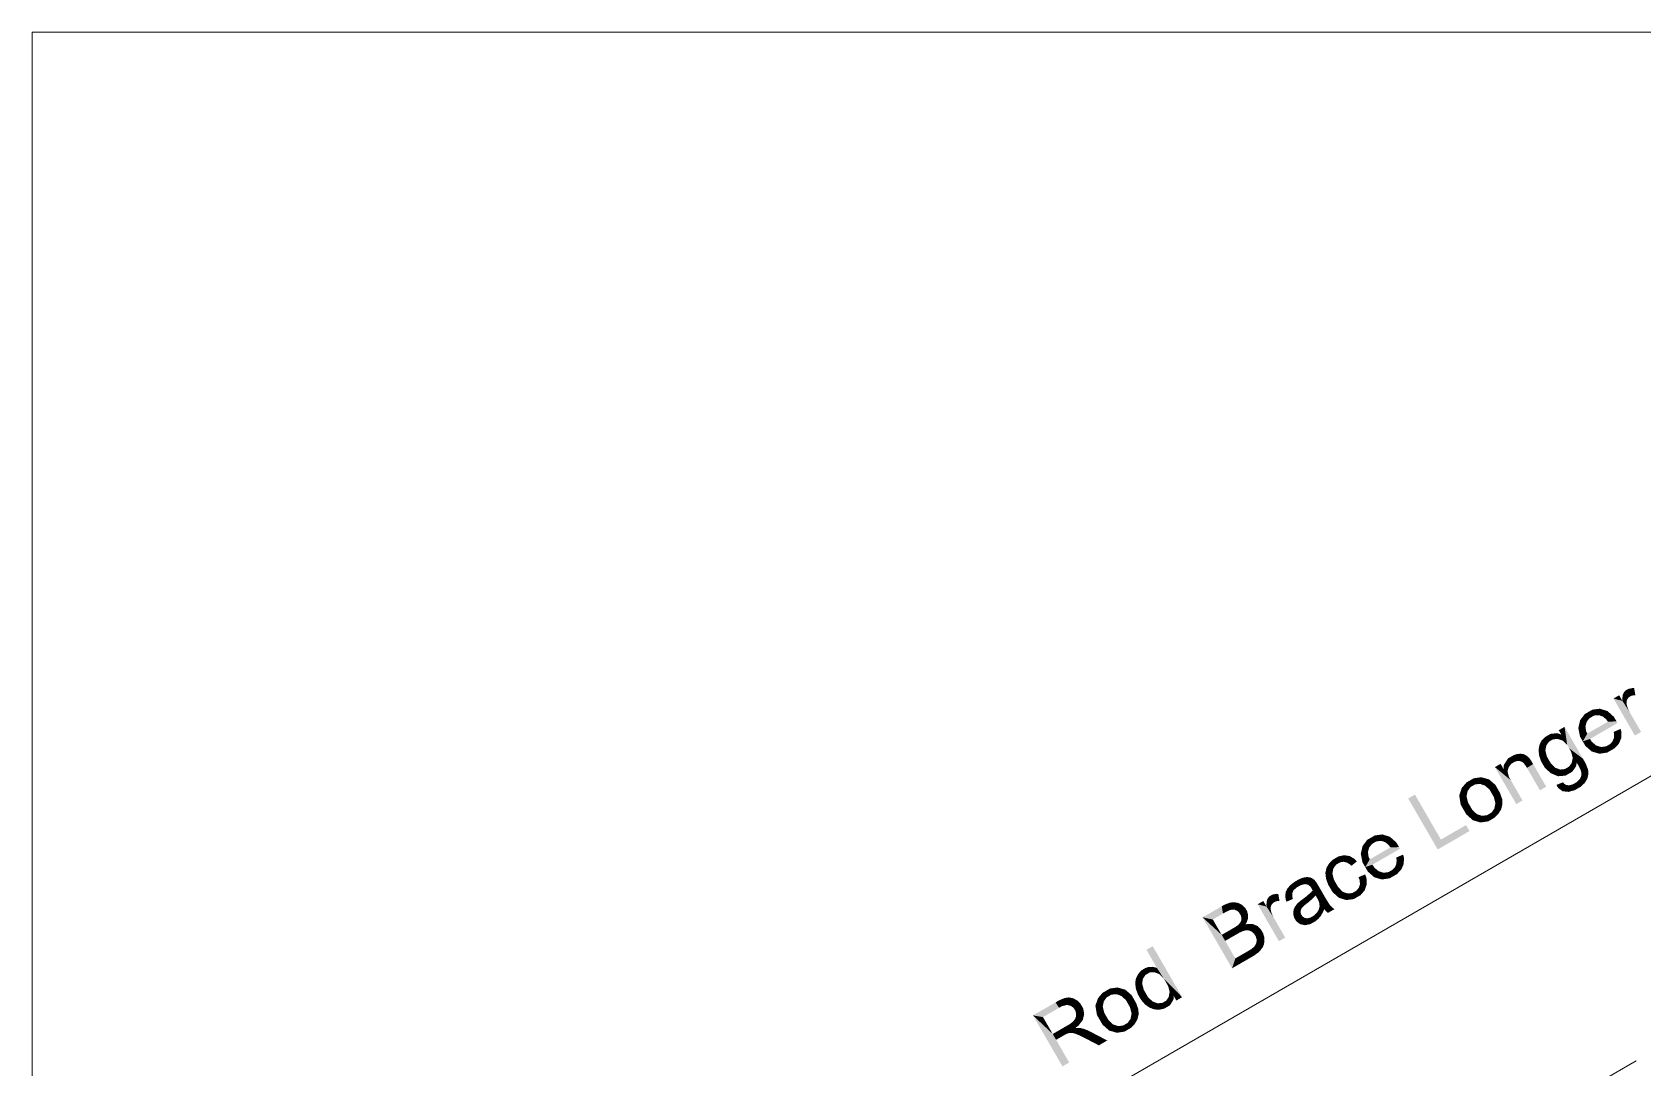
# Model space of a CAD drawing. Header units: millimetres. Extents: x 2 to 579, y 1 to 405.
# Drawn here: x 205.42 to 242.36, y 109.32 to 133.07 of the extents above; entities that cross this region are included whole.
import ezdxf

# ---------------------------------------------------------------- set-up
doc = ezdxf.new("R2010")
doc.units = ezdxf.units.MM
doc.linetypes.add('XKITLINE00', pattern=[0])
doc.layers.add('LinkedObject', color=7, linetype='Continuous', lineweight=0)

# ---------------------------------------------------------------- blocks, each defined once
blk = doc.blocks.new('*A4')
at = {"layer": 'LinkedObject'}
for points in [[(241.891, 117.738), (241.687, 117.792), (241.817, 117.867)], [(241.901, 117.883), (241.891, 117.738), (241.89, 117.797)], [(241.914, 117.909), (241.891, 117.738), (241.901, 117.883)], [(242.044, 117.825), (241.891, 117.738), (241.914, 117.909)], [(241.926, 117.936), (242.067, 117.838), (241.914, 117.909)], [(241.914, 117.909), (242.067, 117.838), (242.044, 117.825)], [(241.964, 117.977), (242.067, 117.838), (241.926, 117.936)], [(241.989, 117.991), (242.067, 117.838), (241.964, 117.977)], [(242.112, 118.031), (241.989, 117.991), (242.025, 118.012)], [(242.162, 118.03), (241.989, 117.991), (242.112, 118.031)], [(242.154, 117.868), (241.989, 117.991), (242.162, 118.03)], [(241.989, 117.991), (242.093, 117.853), (242.067, 117.838)], [(242.093, 117.853), (241.989, 117.991), (242.154, 117.868)], [(242.154, 117.868), (242.162, 118.03), (242.189, 117.868)], [(241.118, 117.487), (240.901, 117.205), (241.03, 117.437)], [(241.137, 117.341), (240.901, 117.205), (241.118, 117.487)], [(241.374, 117.559), (241.118, 117.487), (241.202, 117.537)], [(241.462, 117.532), (241.118, 117.487), (241.374, 117.559)], [(241.354, 117.411), (241.118, 117.487), (241.462, 117.532)], [(241.118, 117.487), (241.241, 117.402), (241.187, 117.37)], [(241.241, 117.402), (241.118, 117.487), (241.354, 117.411)], [(241.137, 117.341), (241.118, 117.487), (241.187, 117.37)], [(241.354, 117.411), (241.462, 117.532), (241.412, 117.39)], [(241.462, 117.532), (241.45, 117.376), (241.412, 117.39)], [(241.45, 117.376), (241.462, 117.532), (241.523, 117.311)], [(241.696, 117.374), (241.462, 117.532), (241.549, 117.505)], [(241.523, 117.311), (241.462, 117.532), (241.696, 117.374)], [(241.687, 117.792), (241.891, 117.738), (242.177, 116.944)], [(242.01, 117.786), (241.891, 117.738), (242.044, 117.825)], [(241.999, 117.761), (241.891, 117.738), (242.01, 117.786)], [(241.989, 117.736), (241.891, 117.738), (241.999, 117.761)], [(241.891, 117.738), (242.064, 117.471), (242.321, 117.027)], [(242.064, 117.471), (241.891, 117.738), (242.038, 117.516)], [(242.038, 117.516), (241.891, 117.738), (242.002, 117.607)], [(242.002, 117.607), (241.891, 117.738), (241.992, 117.652)], [(241.992, 117.652), (241.891, 117.738), (241.985, 117.682)], [(241.985, 117.682), (241.891, 117.738), (241.989, 117.736)], [(242.177, 116.944), (241.891, 117.738), (242.321, 117.027)], [(240.565, 117.143), (240.492, 116.964), (240.432, 117.067)], [(240.624, 116.729), (240.492, 116.964), (240.565, 117.143)], [(240.669, 116.652), (240.565, 117.143), (240.987, 116.411)], [(240.624, 116.729), (240.565, 117.143), (240.669, 116.652)], [(240.901, 117.205), (240.921, 116.916), (240.88, 117.114)], [(241.03, 117.437), (240.901, 117.205), (240.922, 117.296)], [(241.073, 117.26), (240.901, 117.205), (241.137, 117.341)], [(241.059, 117.208), (240.901, 117.205), (241.073, 117.26)], [(240.901, 117.205), (241.059, 117.208), (241.044, 117.155)], [(241.044, 117.155), (240.921, 116.916), (240.901, 117.205)], [(241.058, 117.045), (240.921, 116.916), (241.044, 117.155)], [(241.761, 117.262), (240.982, 116.81), (241.757, 117.269)], [(241.087, 116.988), (241.757, 117.269), (240.982, 116.81)], [(241.771, 117.243), (240.982, 116.81), (241.761, 117.262)], [(241.778, 117.23), (240.982, 116.81), (241.771, 117.243)], [(241.147, 116.865), (240.982, 116.81), (241.778, 117.23)], [(241.559, 117.261), (241.757, 117.269), (241.087, 116.988)], [(241.523, 117.311), (241.696, 117.374), (241.559, 117.261)], [(241.757, 117.269), (241.559, 117.261), (241.696, 117.374)], [(241.851, 117.096), (241.701, 116.973), (241.691, 117.028)], [(241.695, 116.882), (241.851, 117.096), (241.864, 116.882)], [(241.701, 116.973), (241.851, 117.096), (241.695, 116.882)], [(241.864, 116.882), (241.851, 117.096), (241.871, 117.021)], [(239.986, 116.722), (240.136, 116.658), (239.968, 116.606)], [(240.147, 116.716), (239.986, 116.722), (240.011, 116.774)], [(240.136, 116.658), (239.986, 116.722), (240.147, 116.716)], [(240.037, 116.826), (240.206, 116.801), (240.011, 116.774)], [(240.011, 116.774), (240.206, 116.801), (240.147, 116.716)], [(240.118, 116.91), (240.206, 116.801), (240.037, 116.826)], [(240.175, 116.943), (240.206, 116.801), (240.118, 116.91)], [(240.408, 116.996), (240.175, 116.943), (240.25, 116.986)], [(240.492, 116.964), (240.175, 116.943), (240.408, 116.996)], [(240.408, 116.866), (240.175, 116.943), (240.492, 116.964)], [(240.175, 116.943), (240.302, 116.857), (240.253, 116.829)], [(240.302, 116.857), (240.175, 116.943), (240.408, 116.866)], [(240.206, 116.801), (240.175, 116.943), (240.253, 116.829)], [(240.408, 116.866), (240.492, 116.964), (240.465, 116.846)], [(240.465, 116.846), (240.492, 116.964), (240.522, 116.827)], [(240.522, 116.827), (240.492, 116.964), (240.624, 116.729)], [(240.921, 116.916), (241.058, 117.045), (241.087, 116.988)], [(241.087, 116.988), (240.982, 116.81), (240.921, 116.916)], [(241.191, 116.798), (240.982, 116.81), (241.147, 116.865)], [(240.982, 116.81), (241.277, 116.552), (241.042, 116.706)], [(241.191, 116.798), (241.277, 116.552), (240.982, 116.81)], [(241.292, 116.714), (241.277, 116.552), (241.191, 116.798)], [(241.569, 116.725), (241.637, 116.607), (241.516, 116.695)], [(241.608, 116.748), (241.637, 116.607), (241.569, 116.725)], [(241.608, 116.748), (241.838, 116.819), (241.637, 116.607)], [(241.664, 116.808), (241.838, 116.819), (241.608, 116.748)], [(241.637, 116.607), (241.838, 116.819), (241.711, 116.65)], [(241.679, 116.845), (241.864, 116.882), (241.664, 116.808)], [(241.838, 116.819), (241.664, 116.808), (241.864, 116.882)], [(241.695, 116.882), (241.864, 116.882), (241.679, 116.845)], [(241.711, 116.65), (241.838, 116.819), (241.811, 116.756)], [(239.355, 116.469), (239.173, 116.271), (239.267, 116.418)], [(239.35, 116.301), (239.173, 116.271), (239.355, 116.469)], [(239.35, 116.301), (239.355, 116.469), (239.396, 116.327)], [(239.393, 116.491), (239.482, 116.36), (239.355, 116.469)], [(239.355, 116.469), (239.482, 116.36), (239.425, 116.344)], [(239.396, 116.327), (239.355, 116.469), (239.425, 116.344)], [(239.471, 116.518), (239.482, 116.36), (239.393, 116.491)], [(239.511, 116.522), (239.482, 116.36), (239.471, 116.518)], [(239.482, 116.36), (239.511, 116.522), (239.511, 116.359)], [(239.62, 116.519), (239.511, 116.522), (239.551, 116.527)], [(239.511, 116.522), (239.539, 116.358), (239.511, 116.359)], [(239.649, 116.506), (239.511, 116.522), (239.62, 116.519)], [(239.589, 116.341), (239.511, 116.522), (239.649, 116.506)], [(239.539, 116.358), (239.511, 116.522), (239.589, 116.341)], [(239.649, 116.506), (239.61, 116.324), (239.589, 116.341)], [(239.678, 116.493), (239.61, 116.324), (239.649, 116.506)], [(239.731, 116.452), (239.61, 116.324), (239.678, 116.493)], [(239.61, 116.324), (239.731, 116.452), (239.631, 116.307)], [(239.631, 116.307), (239.731, 116.452), (239.755, 116.425)], [(239.755, 116.425), (239.677, 116.246), (239.631, 116.307)], [(239.77, 116.408), (239.677, 116.246), (239.755, 116.425)], [(239.815, 116.34), (239.677, 116.246), (239.77, 116.408)], [(239.968, 116.606), (240.136, 116.658), (239.976, 116.542)], [(239.976, 116.542), (240.136, 116.658), (240.125, 116.599)], [(240.125, 116.599), (240.061, 116.293), (239.976, 116.542)], [(239.976, 116.542), (240.061, 116.293), (239.983, 116.478)], [(239.983, 116.478), (240.061, 116.293), (240.026, 116.353)], [(240.158, 116.465), (240.061, 116.293), (240.125, 116.599)], [(240.061, 116.293), (240.158, 116.465), (240.202, 116.388)], [(240.25, 116.305), (240.061, 116.293), (240.202, 116.388)], [(240.669, 116.652), (240.987, 116.411), (240.716, 116.57)], [(240.716, 116.57), (240.987, 116.411), (240.752, 116.432)], [(240.74, 116.374), (240.844, 116.322), (240.729, 116.317)], [(240.752, 116.432), (240.844, 116.322), (240.74, 116.374)], [(240.752, 116.432), (240.987, 116.411), (240.844, 116.322)], [(240.987, 116.411), (240.885, 116.252), (240.844, 116.322)], [(241.045, 116.312), (240.885, 116.252), (240.987, 116.411)], [(241.042, 116.706), (241.277, 116.552), (241.189, 116.577)], [(241.277, 116.552), (241.292, 116.714), (241.364, 116.526)], [(241.349, 116.697), (241.364, 116.526), (241.292, 116.714)], [(241.406, 116.681), (241.364, 116.526), (241.349, 116.697)], [(241.406, 116.681), (241.637, 116.607), (241.364, 116.526)], [(241.364, 116.526), (241.637, 116.607), (241.544, 116.554)], [(241.516, 116.695), (241.637, 116.607), (241.406, 116.681)], [(238.655, 115.988), (238.392, 115.912), (238.48, 115.963)], [(238.744, 115.963), (238.392, 115.912), (238.655, 115.988)], [(239.167, 116.174), (238.967, 116.22), (239.097, 116.295)], [(238.967, 116.22), (239.333, 115.918), (239.457, 115.372)], [(239.333, 115.918), (238.967, 116.22), (239.286, 116)], [(239.256, 116.129), (238.967, 116.22), (239.167, 116.174)], [(239.286, 116), (238.967, 116.22), (239.256, 116.129)], [(239.173, 116.271), (239.288, 116.226), (239.167, 116.174)], [(239.167, 116.174), (239.288, 116.226), (239.256, 116.129)], [(239.288, 116.226), (239.173, 116.271), (239.35, 116.301)], [(239.815, 116.34), (239.703, 116.202), (239.677, 116.246)], [(239.843, 116.29), (239.703, 116.202), (239.815, 116.34)], [(239.703, 116.202), (239.843, 116.29), (240.001, 115.687)], [(240.001, 115.687), (239.843, 116.29), (240.144, 115.77)], [(240.25, 116.305), (240.331, 116.046), (240.061, 116.293)], [(240.061, 116.293), (240.331, 116.046), (240.112, 116.205)], [(240.112, 116.205), (240.331, 116.046), (240.247, 116.081)], [(240.354, 116.203), (240.331, 116.046), (240.25, 116.305)], [(240.331, 116.046), (240.354, 116.203), (240.409, 116.184)], [(240.464, 116.164), (240.331, 116.046), (240.409, 116.184)], [(240.464, 116.164), (240.674, 116.076), (240.331, 116.046)], [(240.331, 116.046), (240.674, 116.076), (240.416, 116.01)], [(240.416, 116.01), (240.674, 116.076), (240.587, 116.025)], [(240.569, 116.174), (240.674, 116.076), (240.464, 116.164)], [(240.674, 116.076), (240.569, 116.174), (240.619, 116.203)], [(240.668, 116.231), (240.674, 116.076), (240.619, 116.203)], [(240.844, 116.322), (240.668, 116.231), (240.729, 116.317)], [(240.829, 116.239), (240.668, 116.231), (240.844, 116.322)], [(240.744, 116.116), (240.668, 116.231), (240.829, 116.239)], [(240.674, 116.076), (240.668, 116.231), (240.744, 116.116)], [(240.885, 116.252), (241.045, 116.312), (240.933, 116.158)], [(240.946, 116.015), (241.057, 115.904), (240.931, 115.979)], [(240.933, 116.158), (241.045, 116.312), (241.105, 116.161)], [(240.933, 116.158), (241.105, 116.161), (240.94, 116.133)], [(240.94, 116.133), (241.105, 116.161), (240.951, 116.091)], [(241.109, 116.108), (240.946, 116.015), (240.951, 116.091)], [(241.113, 116.055), (240.946, 116.015), (241.109, 116.108)], [(241.087, 115.953), (240.946, 116.015), (241.113, 116.055)], [(241.057, 115.904), (240.946, 116.015), (241.087, 115.953)], [(240.951, 116.091), (241.105, 116.161), (241.109, 116.108)], [(238.181, 115.665), (238.251, 115.241), (238.148, 115.57)], [(238.392, 115.912), (238.181, 115.665), (238.314, 115.867)], [(238.408, 115.762), (238.181, 115.665), (238.392, 115.912)], [(238.314, 115.867), (238.181, 115.665), (238.208, 115.743)], [(238.342, 115.67), (238.181, 115.665), (238.408, 115.762)], [(238.181, 115.665), (238.342, 115.67), (238.329, 115.61)], [(238.317, 115.549), (238.251, 115.241), (238.181, 115.665)], [(238.317, 115.549), (238.181, 115.665), (238.329, 115.61)], [(238.626, 115.835), (238.392, 115.912), (238.744, 115.963)], [(238.392, 115.912), (238.514, 115.824), (238.461, 115.793)], [(238.514, 115.824), (238.392, 115.912), (238.626, 115.835)], [(238.408, 115.762), (238.392, 115.912), (238.461, 115.793)], [(238.626, 115.835), (238.744, 115.963), (238.685, 115.815)], [(238.744, 115.963), (238.744, 115.795), (238.685, 115.815)], [(238.979, 115.812), (238.744, 115.963), (238.832, 115.938)], [(239.037, 115.711), (238.744, 115.963), (238.979, 115.812)], [(238.849, 115.697), (238.744, 115.963), (239.037, 115.711)], [(238.744, 115.795), (238.744, 115.963), (238.849, 115.697)], [(238.849, 115.697), (239.037, 115.711), (238.894, 115.618)], [(239.037, 115.711), (238.942, 115.535), (238.894, 115.618)], [(238.942, 115.535), (239.037, 115.711), (238.978, 115.391)], [(238.978, 115.391), (239.037, 115.711), (239.137, 115.425)], [(239.134, 115.486), (239.037, 115.711), (239.084, 115.629)], [(239.137, 115.425), (239.037, 115.711), (239.134, 115.486)], [(239.457, 115.372), (239.333, 115.918), (239.601, 115.455)], [(240.552, 115.842), (240.378, 115.812), (240.529, 115.872)], [(240.378, 115.812), (240.552, 115.842), (240.416, 115.743)], [(240.416, 115.743), (240.552, 115.842), (240.52, 115.666)], [(240.52, 115.666), (240.552, 115.842), (240.586, 115.659)], [(240.586, 115.659), (240.552, 115.842), (240.603, 115.809)], [(240.632, 115.806), (240.586, 115.659), (240.603, 115.809)], [(240.67, 115.802), (240.586, 115.659), (240.632, 115.806)], [(240.67, 115.802), (240.87, 115.732), (240.586, 115.659)], [(240.586, 115.659), (240.87, 115.732), (240.653, 115.652)], [(240.653, 115.652), (240.87, 115.732), (240.794, 115.688)], [(240.754, 115.824), (240.87, 115.732), (240.67, 115.802)], [(240.87, 115.732), (240.754, 115.824), (240.8, 115.851)], [(240.85, 115.88), (240.87, 115.732), (240.8, 115.851)], [(240.915, 115.944), (241.057, 115.904), (240.85, 115.88)], [(240.85, 115.88), (241.057, 115.904), (240.87, 115.732)], [(240.87, 115.732), (241.057, 115.904), (240.934, 115.769)], [(241.057, 115.904), (240.915, 115.944), (240.931, 115.979)], [(240.934, 115.769), (241.057, 115.904), (241.027, 115.855)], [(237.134, 115.589), (237.655, 114.331), (236.979, 115.5)], [(237.729, 114.558), (237.655, 114.331), (237.134, 115.589)], [(238.148, 115.57), (238.251, 115.241), (238.183, 115.358)], [(238.352, 115.407), (238.251, 115.241), (238.317, 115.549)], [(238.251, 115.241), (238.352, 115.407), (238.399, 115.326)], [(238.446, 115.244), (238.251, 115.241), (238.399, 115.326)], [(238.446, 115.244), (238.551, 114.976), (238.251, 115.241)], [(238.552, 115.143), (238.551, 114.976), (238.446, 115.244)], [(239.078, 115.198), (238.889, 115.177), (238.954, 115.268)], [(238.966, 115.33), (239.11, 115.25), (238.954, 115.268)], [(238.954, 115.268), (239.11, 115.25), (239.078, 115.198)], [(239.137, 115.425), (238.966, 115.33), (238.978, 115.391)], [(239.139, 115.364), (238.966, 115.33), (239.137, 115.425)], [(239.11, 115.25), (238.966, 115.33), (239.139, 115.364)], [(238.384, 114.752), (237.729, 114.558), (238.304, 114.89)], [(238.251, 115.241), (238.551, 114.976), (238.313, 115.134)], [(238.313, 115.134), (238.551, 114.976), (238.463, 115.001)], [(238.551, 114.976), (238.552, 115.143), (238.61, 115.123)], [(238.669, 115.103), (238.551, 114.976), (238.61, 115.123)], [(238.669, 115.103), (238.904, 115.028), (238.551, 114.976)], [(238.551, 114.976), (238.904, 115.028), (238.638, 114.95)], [(238.638, 114.95), (238.904, 115.028), (238.815, 114.976)], [(238.782, 115.115), (238.904, 115.028), (238.669, 115.103)], [(238.904, 115.028), (238.782, 115.115), (238.836, 115.146)], [(238.889, 115.177), (238.904, 115.028), (238.836, 115.146)], [(239.046, 115.145), (238.889, 115.177), (239.078, 115.198)], [(238.959, 115.06), (238.889, 115.177), (239.046, 115.145)], [(238.904, 115.028), (238.889, 115.177), (238.959, 115.06)], [(236.129, 114.604), (235.912, 114.322), (236.041, 114.554)], [(236.149, 114.458), (235.912, 114.322), (236.129, 114.604)], [(236.041, 114.554), (235.912, 114.322), (235.933, 114.412)], [(236.386, 114.676), (236.129, 114.604), (236.214, 114.653)], [(236.473, 114.649), (236.129, 114.604), (236.386, 114.676)], [(236.366, 114.528), (236.129, 114.604), (236.473, 114.649)], [(236.129, 114.604), (236.253, 114.518), (236.198, 114.487)], [(236.253, 114.518), (236.129, 114.604), (236.366, 114.528)], [(236.149, 114.458), (236.129, 114.604), (236.198, 114.487)], [(236.366, 114.528), (236.473, 114.649), (236.424, 114.507)], [(236.473, 114.649), (236.461, 114.493), (236.424, 114.507)], [(236.461, 114.493), (236.473, 114.649), (236.535, 114.428)], [(236.708, 114.491), (236.473, 114.649), (236.56, 114.622)], [(236.535, 114.428), (236.473, 114.649), (236.708, 114.491)], [(237.655, 114.331), (237.729, 114.558), (238.384, 114.752)], [(235.51, 114.2), (235.308, 114.13), (235.377, 114.17)], [(235.574, 114.19), (235.308, 114.13), (235.51, 114.2)], [(235.491, 114.049), (235.308, 114.13), (235.574, 114.19)], [(235.491, 114.049), (235.574, 114.19), (235.529, 114.042)], [(235.574, 114.19), (235.567, 114.035), (235.529, 114.042)], [(235.567, 114.035), (235.574, 114.19), (235.639, 113.991)], [(235.751, 114.113), (235.574, 114.19), (235.638, 114.18)], [(235.801, 114.056), (235.574, 114.19), (235.751, 114.113)], [(235.639, 113.991), (235.574, 114.19), (235.801, 114.056)], [(235.912, 114.322), (235.932, 114.033), (235.891, 114.231)], [(236.085, 114.377), (235.912, 114.322), (236.149, 114.458)], [(236.07, 114.325), (235.912, 114.322), (236.085, 114.377)], [(235.912, 114.322), (236.07, 114.325), (236.056, 114.272)], [(236.056, 114.272), (235.932, 114.033), (235.912, 114.322)], [(236.07, 114.162), (235.932, 114.033), (236.056, 114.272)], [(235.932, 114.033), (236.07, 114.162), (236.098, 114.105)], [(236.772, 114.379), (235.994, 113.926), (236.769, 114.386)], [(236.098, 114.105), (236.769, 114.386), (235.994, 113.926)], [(236.783, 114.36), (235.994, 113.926), (236.772, 114.379)], [(236.79, 114.347), (235.994, 113.926), (236.783, 114.36)], [(236.158, 113.982), (235.994, 113.926), (236.79, 114.347)], [(236.57, 114.378), (236.769, 114.386), (236.098, 114.105)], [(236.535, 114.428), (236.708, 114.491), (236.57, 114.378)], [(236.769, 114.386), (236.57, 114.378), (236.708, 114.491)], [(236.862, 114.213), (236.713, 114.09), (236.703, 114.145)], [(236.707, 113.998), (236.862, 114.213), (236.876, 113.999)], [(236.713, 114.09), (236.862, 114.213), (236.707, 113.998)], [(236.876, 113.999), (236.862, 114.213), (236.882, 114.137)], [(235.104, 113.909), (235.251, 113.836), (235.08, 113.792)], [(235.08, 113.792), (235.251, 113.836), (235.087, 113.728)], [(235.087, 113.728), (235.251, 113.836), (235.24, 113.777)], [(235.24, 113.777), (235.18, 113.462), (235.087, 113.728)], [(235.262, 113.894), (235.104, 113.909), (235.136, 113.962)], [(235.251, 113.836), (235.104, 113.909), (235.262, 113.894)], [(235.167, 114.014), (235.328, 113.984), (235.136, 113.962)], [(235.136, 113.962), (235.328, 113.984), (235.262, 113.894)], [(235.253, 114.098), (235.328, 113.984), (235.167, 114.014)], [(235.277, 113.635), (235.18, 113.462), (235.24, 113.777)], [(235.308, 114.13), (235.328, 113.984), (235.253, 114.098)], [(235.308, 114.13), (235.418, 114.036), (235.382, 114.015)], [(235.418, 114.036), (235.308, 114.13), (235.491, 114.049)], [(235.328, 113.984), (235.308, 114.13), (235.382, 114.015)], [(235.639, 113.991), (235.801, 114.056), (235.674, 113.954)], [(236.098, 114.105), (235.994, 113.926), (235.932, 114.033)], [(236.203, 113.915), (235.994, 113.926), (236.158, 113.982)], [(235.994, 113.926), (236.288, 113.668), (236.054, 113.823)], [(236.203, 113.915), (236.288, 113.668), (235.994, 113.926)], [(236.054, 113.823), (236.288, 113.668), (236.201, 113.694)], [(236.304, 113.831), (236.288, 113.668), (236.203, 113.915)], [(236.288, 113.668), (236.304, 113.831), (236.375, 113.643)], [(236.361, 113.814), (236.375, 113.643), (236.304, 113.831)], [(236.417, 113.797), (236.375, 113.643), (236.361, 113.814)], [(236.417, 113.797), (236.648, 113.724), (236.375, 113.643)], [(236.527, 113.812), (236.648, 113.724), (236.417, 113.797)], [(236.58, 113.842), (236.648, 113.724), (236.527, 113.812)], [(236.62, 113.865), (236.648, 113.724), (236.58, 113.842)], [(236.62, 113.865), (236.849, 113.936), (236.648, 113.724)], [(236.675, 113.925), (236.849, 113.936), (236.62, 113.865)], [(236.648, 113.724), (236.849, 113.936), (236.722, 113.767)], [(236.691, 113.962), (236.876, 113.999), (236.675, 113.925)], [(236.849, 113.936), (236.675, 113.925), (236.876, 113.999)], [(236.707, 113.998), (236.876, 113.999), (236.691, 113.962)], [(236.722, 113.767), (236.849, 113.936), (236.822, 113.873)], [(234.209, 113.435), (234.349, 113.393), (234.17, 113.355)], [(234.242, 113.474), (234.349, 113.393), (234.209, 113.435)], [(234.362, 113.583), (234.242, 113.474), (234.274, 113.512)], [(234.414, 113.454), (234.242, 113.474), (234.362, 113.583)], [(234.349, 113.393), (234.242, 113.474), (234.414, 113.454)], [(234.416, 113.614), (234.518, 113.514), (234.362, 113.583)], [(234.414, 113.454), (234.362, 113.583), (234.464, 113.483)], [(234.464, 113.483), (234.362, 113.583), (234.518, 113.514)], [(234.607, 113.691), (234.416, 113.614), (234.566, 113.684)], [(234.614, 113.537), (234.416, 113.614), (234.607, 113.691)], [(234.566, 113.684), (234.416, 113.614), (234.471, 113.646)], [(234.518, 113.514), (234.416, 113.614), (234.614, 113.537)], [(234.717, 113.694), (234.607, 113.691), (234.649, 113.698)], [(234.744, 113.684), (234.607, 113.691), (234.717, 113.694)], [(234.614, 113.537), (234.607, 113.691), (234.655, 113.529)], [(234.655, 113.529), (234.607, 113.691), (234.686, 113.523)], [(234.607, 113.691), (234.742, 113.473), (234.686, 113.523)], [(234.744, 113.684), (234.742, 113.473), (234.607, 113.691)], [(234.771, 113.674), (234.742, 113.473), (234.744, 113.684)], [(234.822, 113.638), (234.742, 113.473), (234.771, 113.674)], [(234.845, 113.612), (234.742, 113.473), (234.822, 113.638)], [(234.742, 113.473), (234.845, 113.612), (234.859, 113.596)], [(234.742, 113.473), (234.859, 113.596), (234.767, 113.429)], [(234.767, 113.429), (234.859, 113.596), (234.77, 113.425)], [(234.77, 113.425), (234.859, 113.596), (234.78, 113.406)], [(234.78, 113.406), (234.859, 113.596), (234.788, 113.391)], [(234.788, 113.391), (234.859, 113.596), (234.854, 113.279)], [(234.901, 113.532), (234.854, 113.279), (234.859, 113.596)], [(234.929, 113.484), (234.854, 113.279), (234.901, 113.532)], [(234.929, 113.484), (234.883, 113.226), (234.854, 113.279)], [(235.039, 113.293), (234.883, 113.226), (234.929, 113.484)], [(235.087, 113.728), (235.18, 113.462), (235.094, 113.663)], [(235.094, 113.663), (235.18, 113.462), (235.141, 113.53)], [(235.18, 113.462), (235.277, 113.635), (235.325, 113.551)], [(235.375, 113.465), (235.18, 113.462), (235.325, 113.551)], [(235.375, 113.465), (235.474, 113.197), (235.18, 113.462)], [(235.18, 113.462), (235.474, 113.197), (235.242, 113.356)], [(235.479, 113.36), (235.474, 113.197), (235.375, 113.465)], [(235.791, 113.386), (236.005, 113.462), (235.819, 113.245)], [(235.846, 113.453), (236.005, 113.462), (235.791, 113.386)], [(235.819, 113.245), (236.005, 113.462), (235.888, 113.285)], [(235.991, 113.759), (235.862, 113.638), (235.839, 113.696)], [(236.005, 113.462), (235.846, 113.453), (235.859, 113.495)], [(235.873, 113.537), (236.005, 113.462), (235.859, 113.495)], [(235.862, 113.638), (235.991, 113.759), (235.873, 113.537)], [(235.873, 113.537), (235.991, 113.759), (236.005, 113.462)], [(235.888, 113.285), (236.005, 113.462), (235.981, 113.393)], [(236.028, 113.531), (235.991, 113.759), (236.022, 113.679)], [(236.005, 113.462), (235.991, 113.759), (236.028, 113.531)], [(236.375, 113.643), (236.648, 113.724), (236.556, 113.67)], [(232.732, 112.861), (232.264, 112.774), (232.703, 113.028)], [(232.77, 113.067), (232.889, 112.941), (232.703, 113.028)], [(232.703, 113.028), (232.889, 112.941), (232.795, 112.897)], [(232.732, 112.861), (232.703, 113.028), (232.795, 112.897)], [(232.888, 113.111), (232.889, 112.941), (232.77, 113.067)], [(232.951, 112.954), (232.888, 113.111), (232.938, 113.117)], [(232.889, 112.941), (232.888, 113.111), (232.92, 112.948)], [(232.92, 112.948), (232.888, 113.111), (232.951, 112.954)], [(232.989, 113.122), (233.008, 112.947), (232.938, 113.117)], [(232.938, 113.117), (233.008, 112.947), (232.951, 112.954)], [(233.084, 113.104), (233.008, 112.947), (232.989, 113.122)], [(233.128, 113.081), (233.008, 112.947), (233.084, 113.104)], [(233.008, 112.947), (233.128, 113.081), (233.035, 112.933)], [(233.128, 113.081), (233.062, 112.919), (233.035, 112.933)], [(233.062, 112.919), (233.128, 113.081), (233.105, 112.876)], [(233.105, 112.876), (233.128, 113.081), (233.263, 112.953)], [(233.24, 112.993), (233.128, 113.081), (233.173, 113.057)], [(233.263, 112.953), (233.128, 113.081), (233.24, 112.993)], [(233.73, 113.021), (233.525, 113.074), (233.655, 113.149)], [(233.525, 113.074), (233.73, 113.021), (234.015, 112.227)], [(233.739, 113.166), (233.73, 113.021), (233.728, 113.08)], [(233.752, 113.192), (233.73, 113.021), (233.739, 113.166)], [(233.882, 113.107), (233.73, 113.021), (233.752, 113.192)], [(233.848, 113.069), (233.73, 113.021), (233.882, 113.107)], [(233.837, 113.044), (233.73, 113.021), (233.848, 113.069)], [(233.827, 113.019), (233.73, 113.021), (233.837, 113.044)], [(233.764, 113.218), (233.905, 113.121), (233.752, 113.192)], [(233.752, 113.192), (233.905, 113.121), (233.882, 113.107)], [(233.802, 113.259), (233.905, 113.121), (233.764, 113.218)], [(233.827, 113.274), (233.905, 113.121), (233.802, 113.259)], [(233.95, 113.314), (233.827, 113.274), (233.863, 113.295)], [(234, 113.313), (233.827, 113.274), (233.95, 113.314)], [(233.992, 113.151), (233.827, 113.274), (234, 113.313)], [(233.827, 113.274), (233.931, 113.136), (233.905, 113.121)], [(233.931, 113.136), (233.827, 113.274), (233.992, 113.151)], [(233.992, 113.151), (234, 113.313), (234.027, 113.151)], [(234.164, 113.315), (234.185, 113.133), (234.158, 113.275)], [(234.158, 113.275), (234.185, 113.133), (234.169, 113.184)], [(234.335, 113.362), (234.164, 113.315), (234.349, 113.393)], [(234.17, 113.355), (234.349, 113.393), (234.164, 113.315)], [(234.322, 113.33), (234.164, 113.315), (234.335, 113.362)], [(234.322, 113.33), (234.185, 113.133), (234.164, 113.315)], [(234.322, 113.247), (234.185, 113.133), (234.322, 113.33)], [(234.185, 113.133), (234.322, 113.247), (234.336, 113.196)], [(234.422, 113.074), (234.529, 112.97), (234.384, 113.021)], [(234.446, 113.099), (234.529, 112.97), (234.422, 113.074)], [(234.464, 113.117), (234.556, 113.007), (234.446, 113.099)], [(234.529, 112.97), (234.446, 113.099), (234.542, 112.989)], [(234.542, 112.989), (234.446, 113.099), (234.556, 113.007)], [(234.522, 113.164), (234.61, 113.058), (234.464, 113.117)], [(234.464, 113.117), (234.61, 113.058), (234.556, 113.007)], [(234.561, 113.194), (234.651, 113.09), (234.522, 113.164)], [(234.522, 113.164), (234.651, 113.09), (234.61, 113.058)], [(234.642, 113.255), (234.722, 113.146), (234.561, 113.194)], [(234.561, 113.194), (234.722, 113.146), (234.651, 113.09)], [(234.755, 113.353), (234.854, 113.279), (234.642, 113.255)], [(234.642, 113.255), (234.854, 113.279), (234.722, 113.146)], [(234.722, 113.146), (234.854, 113.279), (234.824, 113.241)], [(234.788, 113.391), (234.854, 113.279), (234.755, 113.353)], [(235.039, 113.293), (234.911, 113.179), (234.883, 113.226)], [(235.175, 113.069), (235.051, 112.965), (234.906, 112.915)], [(234.928, 112.952), (235.175, 113.069), (234.906, 112.915)], [(234.911, 113.179), (235.039, 113.293), (234.941, 113.1)], [(234.928, 112.952), (235.097, 113.193), (235.175, 113.069)], [(234.946, 113.029), (235.097, 113.193), (234.928, 112.952)], [(234.941, 113.1), (235.039, 113.293), (235.097, 113.193)], [(235.097, 113.193), (234.943, 113.069), (234.941, 113.1)], [(234.943, 113.069), (235.097, 113.193), (234.946, 113.029)], [(235.051, 112.965), (235.175, 113.069), (235.072, 112.937)], [(235.072, 112.937), (235.175, 113.069), (235.195, 113.045)], [(235.195, 113.045), (235.116, 112.893), (235.072, 112.937)], [(235.215, 113.021), (235.116, 112.893), (235.195, 113.045)], [(235.242, 113.356), (235.474, 113.197), (235.389, 113.223)], [(235.474, 113.197), (235.479, 113.36), (235.534, 113.341)], [(235.589, 113.321), (235.474, 113.197), (235.534, 113.341)], [(235.589, 113.321), (235.819, 113.245), (235.474, 113.197)], [(235.474, 113.197), (235.819, 113.245), (235.56, 113.171)], [(235.56, 113.171), (235.819, 113.245), (235.732, 113.194)], [(235.696, 113.331), (235.819, 113.245), (235.589, 113.321)], [(235.819, 113.245), (235.696, 113.331), (235.749, 113.362)], [(235.791, 113.386), (235.819, 113.245), (235.749, 113.362)], [(232.498, 112.726), (232.264, 112.774), (232.732, 112.861)], [(232.264, 112.774), (232.782, 112.235), (232.94, 111.606)], [(232.702, 112.373), (232.782, 112.235), (232.264, 112.774)], [(232.264, 112.774), (232.498, 112.726), (232.702, 112.373)], [(233.263, 112.953), (233.122, 112.847), (233.105, 112.876)], [(233.12, 112.644), (233.304, 112.788), (233.273, 112.655)], [(233.148, 112.699), (233.304, 112.788), (233.12, 112.644)], [(233.122, 112.847), (233.263, 112.953), (233.14, 112.816)], [(233.14, 112.816), (233.263, 112.953), (233.154, 112.757)], [(233.151, 112.728), (233.304, 112.788), (233.148, 112.699)], [(233.304, 112.788), (233.151, 112.728), (233.154, 112.757)], [(233.154, 112.757), (233.263, 112.953), (233.304, 112.788)], [(233.306, 112.833), (233.263, 112.953), (233.285, 112.916)], [(233.304, 112.788), (233.263, 112.953), (233.306, 112.833)], [(233.273, 112.655), (233.304, 112.788), (233.303, 112.744)], [(233.73, 113.021), (233.903, 112.754), (234.159, 112.31)], [(233.903, 112.754), (233.73, 113.021), (233.876, 112.799)], [(233.876, 112.799), (233.73, 113.021), (233.84, 112.89)], [(233.84, 112.89), (233.73, 113.021), (233.83, 112.935)], [(233.83, 112.935), (233.73, 113.021), (233.823, 112.964)], [(233.823, 112.964), (233.73, 113.021), (233.827, 113.019)], [(234.015, 112.227), (233.73, 113.021), (234.159, 112.31)], [(234.356, 112.964), (234.513, 112.909), (234.343, 112.901)], [(234.343, 112.901), (234.513, 112.909), (234.344, 112.867)], [(234.344, 112.867), (234.513, 112.909), (234.512, 112.888)], [(234.512, 112.888), (234.381, 112.737), (234.344, 112.867)], [(234.344, 112.867), (234.381, 112.737), (234.345, 112.833)], [(234.345, 112.833), (234.381, 112.737), (234.363, 112.768)], [(234.514, 112.93), (234.356, 112.964), (234.37, 112.992)], [(234.513, 112.909), (234.356, 112.964), (234.514, 112.93)], [(234.384, 113.021), (234.529, 112.97), (234.37, 112.992)], [(234.37, 112.992), (234.529, 112.97), (234.514, 112.93)], [(234.521, 112.848), (234.381, 112.737), (234.512, 112.888)], [(234.381, 112.737), (234.521, 112.848), (234.532, 112.83)], [(234.549, 112.801), (234.381, 112.737), (234.532, 112.83)], [(234.381, 112.737), (234.549, 112.801), (234.412, 112.684)], [(234.412, 112.684), (234.549, 112.801), (234.5, 112.619)], [(234.5, 112.619), (234.549, 112.801), (234.557, 112.606)], [(234.557, 112.606), (234.549, 112.801), (234.598, 112.765)], [(234.598, 112.765), (234.614, 112.594), (234.557, 112.606)], [(234.631, 112.759), (234.614, 112.594), (234.598, 112.765)], [(234.664, 112.752), (234.614, 112.594), (234.631, 112.759)], [(234.614, 112.594), (234.664, 112.752), (234.741, 112.622)], [(234.81, 112.662), (234.664, 112.752), (234.738, 112.77)], [(234.741, 112.622), (234.664, 112.752), (234.81, 112.662)], [(234.78, 112.794), (234.853, 112.686), (234.738, 112.77)], [(234.738, 112.77), (234.853, 112.686), (234.81, 112.662)], [(234.821, 112.818), (234.853, 112.686), (234.78, 112.794)], [(234.952, 112.781), (234.821, 112.818), (234.884, 112.879)], [(234.924, 112.746), (234.821, 112.818), (234.952, 112.781)], [(234.853, 112.686), (234.821, 112.818), (234.924, 112.746)], [(235.051, 112.965), (234.884, 112.879), (234.906, 112.915)], [(235.031, 112.908), (234.884, 112.879), (235.051, 112.965)], [(234.981, 112.816), (234.884, 112.879), (235.031, 112.908)], [(234.952, 112.781), (234.884, 112.879), (234.981, 112.816)], [(235.215, 113.021), (235.141, 112.878), (235.116, 112.893)], [(235.263, 112.981), (235.141, 112.878), (235.215, 113.021)], [(235.141, 112.878), (235.263, 112.981), (235.29, 112.964)], [(233.053, 112.391), (232.702, 112.373), (232.955, 112.519)], [(232.782, 112.235), (232.702, 112.373), (233.053, 112.391)], [(233.109, 112.424), (232.955, 112.519), (233.007, 112.549)], [(233.053, 112.391), (232.955, 112.519), (233.109, 112.424)], [(233.007, 112.549), (233.244, 112.611), (233.109, 112.424)], [(233.077, 112.598), (233.244, 112.611), (233.007, 112.549)], [(233.095, 112.618), (233.273, 112.655), (233.077, 112.598)], [(233.244, 112.611), (233.077, 112.598), (233.273, 112.655)], [(233.12, 112.644), (233.273, 112.655), (233.095, 112.618)], [(233.109, 112.424), (233.244, 112.611), (233.2, 112.463)], [(233.244, 112.611), (233.271, 112.478), (233.2, 112.463)], [(233.417, 112.62), (233.244, 112.611), (233.305, 112.626)], [(233.337, 112.471), (233.244, 112.611), (233.417, 112.62)], [(233.271, 112.478), (233.244, 112.611), (233.337, 112.471)], [(233.337, 112.471), (233.417, 112.62), (233.368, 112.457)], [(233.368, 112.457), (233.417, 112.62), (233.399, 112.443)], [(233.399, 112.443), (233.417, 112.62), (233.467, 112.599)], [(233.467, 112.599), (233.448, 112.395), (233.399, 112.443)], [(233.517, 112.578), (233.448, 112.395), (233.467, 112.599)], [(233.597, 112.505), (233.448, 112.395), (233.517, 112.578)], [(233.626, 112.454), (233.448, 112.395), (233.597, 112.505)], [(233.448, 112.395), (233.626, 112.454), (233.467, 112.363)], [(233.626, 112.454), (233.483, 112.335), (233.467, 112.363)], [(233.483, 112.335), (233.626, 112.454), (233.5, 112.279)], [(233.5, 112.279), (233.626, 112.454), (233.68, 112.282)], [(233.677, 112.327), (233.626, 112.454), (233.65, 112.413)], [(233.68, 112.282), (233.626, 112.454), (233.677, 112.327)], [(231.12, 112.113), (231.219, 111.61), (230.976, 112.03)], [(231.12, 112.113), (231.377, 111.366), (231.219, 111.61)], [(231.377, 111.366), (231.12, 112.113), (231.795, 110.944)], [(232.94, 111.606), (232.782, 112.235), (233.014, 111.833)], [(233.306, 112.001), (233.385, 111.863), (233.014, 111.833)], [(233.344, 112.023), (233.441, 111.895), (233.306, 112.001)], [(233.306, 112.001), (233.441, 111.895), (233.385, 111.863)], [(233.395, 112.056), (233.53, 111.96), (233.344, 112.023)], [(233.344, 112.023), (233.53, 111.96), (233.441, 111.895)], [(233.408, 112.068), (233.53, 111.96), (233.395, 112.056)], [(233.563, 111.992), (233.408, 112.068), (233.432, 112.088)], [(233.53, 111.96), (233.408, 112.068), (233.563, 111.992)], [(233.468, 112.13), (233.643, 112.089), (233.432, 112.088)], [(233.432, 112.088), (233.643, 112.089), (233.563, 111.992)], [(233.657, 112.123), (233.468, 112.13), (233.491, 112.173)], [(233.643, 112.089), (233.468, 112.13), (233.657, 112.123)], [(233.502, 112.223), (233.672, 112.157), (233.491, 112.173)], [(233.491, 112.173), (233.672, 112.157), (233.657, 112.123)], [(233.68, 112.282), (233.502, 112.223), (233.5, 112.279)], [(233.683, 112.236), (233.502, 112.223), (233.68, 112.282)], [(233.672, 112.157), (233.502, 112.223), (233.683, 112.236)], [(233.563, 111.992), (233.643, 112.089), (233.595, 112.024)], [(230.866, 111.562), (230.953, 111.454), (230.788, 111.48)], [(230.918, 111.593), (230.953, 111.454), (230.866, 111.562)], [(230.956, 111.615), (231.05, 111.51), (230.918, 111.593)], [(230.918, 111.593), (231.05, 111.51), (231.001, 111.481)], [(230.953, 111.454), (230.918, 111.593), (231.001, 111.481)], [(231.034, 111.638), (231.05, 111.51), (230.956, 111.615)], [(231.073, 111.639), (231.05, 111.51), (231.034, 111.638)], [(231.073, 111.639), (231.156, 111.517), (231.05, 111.51)], [(231.112, 111.64), (231.156, 111.517), (231.073, 111.639)], [(231.185, 111.626), (231.156, 111.517), (231.112, 111.64)], [(231.219, 111.61), (231.156, 111.517), (231.185, 111.626)], [(231.156, 111.517), (231.219, 111.61), (231.213, 111.496)], [(231.213, 111.496), (231.219, 111.61), (231.27, 111.474)], [(231.219, 111.61), (231.377, 111.366), (231.27, 111.474)], [(233.014, 111.833), (233.385, 111.863), (232.94, 111.606)], [(230.735, 111.377), (230.886, 111.311), (230.717, 111.261)], [(230.717, 111.261), (230.886, 111.311), (230.726, 111.197)], [(230.726, 111.197), (230.886, 111.311), (230.877, 111.253)], [(230.877, 111.253), (230.817, 110.943), (230.726, 111.197)], [(230.726, 111.197), (230.817, 110.943), (230.735, 111.133)], [(230.896, 111.369), (230.735, 111.377), (230.761, 111.429)], [(230.886, 111.311), (230.735, 111.377), (230.896, 111.369)], [(230.788, 111.48), (230.953, 111.454), (230.761, 111.429)], [(230.761, 111.429), (230.953, 111.454), (230.896, 111.369)], [(230.916, 111.112), (230.817, 110.943), (230.877, 111.253)], [(231.377, 111.366), (231.795, 110.944), (231.427, 111.279)], [(231.427, 111.279), (231.795, 110.944), (231.473, 111.2)], [(231.473, 111.2), (231.795, 110.944), (231.508, 111.064)], [(228.972, 110.7), (228.374, 110.526), (228.892, 110.825)], [(229.147, 110.931), (228.892, 110.825), (229.097, 110.923)], [(229.148, 110.766), (228.892, 110.825), (229.147, 110.931)], [(229.097, 110.923), (228.892, 110.825), (228.97, 110.87)], [(228.892, 110.825), (229.037, 110.738), (228.972, 110.7)], [(229.037, 110.738), (228.892, 110.825), (229.148, 110.766)], [(229.197, 110.938), (229.193, 110.757), (229.147, 110.931)], [(229.147, 110.931), (229.193, 110.757), (229.148, 110.766)], [(229.193, 110.757), (229.197, 110.938), (229.239, 110.747)], [(229.341, 110.895), (229.197, 110.938), (229.294, 110.92)], [(229.239, 110.747), (229.197, 110.938), (229.341, 110.895)], [(229.341, 110.895), (229.308, 110.696), (229.239, 110.747)], [(229.388, 110.869), (229.308, 110.696), (229.341, 110.895)], [(229.463, 110.795), (229.308, 110.696), (229.388, 110.869)], [(229.838, 110.843), (229.908, 110.419), (229.805, 110.748)], [(230.049, 111.09), (229.838, 110.843), (229.971, 111.045)], [(230.064, 110.94), (229.838, 110.843), (230.049, 111.09)], [(229.971, 111.045), (229.838, 110.843), (229.865, 110.921)], [(229.998, 110.848), (229.838, 110.843), (230.064, 110.94)], [(229.838, 110.843), (229.998, 110.848), (229.986, 110.788)], [(229.974, 110.727), (229.908, 110.419), (229.838, 110.843)], [(229.974, 110.727), (229.838, 110.843), (229.986, 110.788)], [(230.312, 111.166), (230.049, 111.09), (230.137, 111.141)], [(230.401, 111.141), (230.049, 111.09), (230.312, 111.166)], [(230.283, 111.013), (230.049, 111.09), (230.401, 111.141)], [(230.049, 111.09), (230.171, 111.002), (230.118, 110.971)], [(230.171, 111.002), (230.049, 111.09), (230.283, 111.013)], [(230.064, 110.94), (230.049, 111.09), (230.118, 110.971)], [(230.283, 111.013), (230.401, 111.141), (230.342, 110.993)], [(230.401, 111.141), (230.401, 110.973), (230.342, 110.993)], [(230.636, 110.99), (230.401, 111.141), (230.489, 111.116)], [(230.694, 110.889), (230.401, 111.141), (230.636, 110.99)], [(230.506, 110.875), (230.401, 111.141), (230.694, 110.889)], [(230.401, 110.973), (230.401, 111.141), (230.506, 110.875)], [(230.506, 110.875), (230.694, 110.889), (230.551, 110.796)], [(230.694, 110.889), (230.599, 110.713), (230.551, 110.796)], [(230.599, 110.713), (230.694, 110.889), (230.635, 110.569)], [(230.635, 110.569), (230.694, 110.889), (230.794, 110.603)], [(230.791, 110.664), (230.694, 110.889), (230.741, 110.807)], [(230.794, 110.603), (230.694, 110.889), (230.791, 110.664)], [(230.735, 111.133), (230.817, 110.943), (230.78, 111.006)], [(230.817, 110.943), (230.916, 111.112), (230.964, 111.028)], [(231.011, 110.947), (230.817, 110.943), (230.964, 111.028)], [(230.817, 110.943), (231.011, 110.947), (230.855, 110.878)], [(230.855, 110.878), (231.011, 110.947), (230.944, 110.776)], [(230.944, 110.776), (231.011, 110.947), (230.997, 110.74)], [(230.997, 110.74), (231.011, 110.947), (231.116, 110.845)], [(231.116, 110.845), (231.16, 110.663), (230.997, 110.74)], [(231.173, 110.825), (231.16, 110.663), (231.116, 110.845)], [(231.16, 110.663), (231.173, 110.825), (231.218, 110.66)], [(231.218, 110.66), (231.173, 110.825), (231.231, 110.804)], [(231.335, 110.811), (231.436, 110.712), (231.231, 110.804)], [(231.436, 110.712), (231.335, 110.811), (231.382, 110.838)], [(231.429, 110.865), (231.436, 110.712), (231.382, 110.838)], [(231.429, 110.865), (231.6, 110.975), (231.436, 110.712)], [(231.486, 110.949), (231.6, 110.975), (231.429, 110.865)], [(231.436, 110.712), (231.6, 110.975), (231.514, 110.757)], [(231.6, 110.975), (231.486, 110.949), (231.497, 111.007)], [(231.508, 111.064), (231.6, 110.975), (231.497, 111.007)], [(231.508, 111.064), (231.795, 110.944), (231.6, 110.975)], [(231.514, 110.757), (231.6, 110.975), (231.596, 110.888)], [(231.6, 110.975), (231.795, 110.944), (231.662, 110.867)], [(228.603, 110.487), (228.374, 110.526), (228.972, 110.7)], [(228.827, 110.1), (229.05, 109.357), (228.374, 110.526)], [(228.374, 110.526), (228.603, 110.487), (228.827, 110.1)], [(229.311, 110.409), (229.532, 110.49), (229.288, 110.381)], [(229.517, 110.424), (229.288, 110.381), (229.532, 110.49)], [(229.491, 110.746), (229.308, 110.696), (229.463, 110.795)], [(229.308, 110.696), (229.491, 110.746), (229.332, 110.655)], [(229.335, 110.438), (229.532, 110.49), (229.311, 110.409)], [(229.491, 110.746), (229.348, 110.627), (229.332, 110.655)], [(229.532, 110.49), (229.335, 110.438), (229.36, 110.499)], [(229.348, 110.627), (229.491, 110.746), (229.363, 110.565)], [(229.362, 110.532), (229.532, 110.49), (229.36, 110.499)], [(229.363, 110.565), (229.532, 110.49), (229.362, 110.532)], [(229.363, 110.565), (229.491, 110.746), (229.532, 110.49)], [(229.548, 110.556), (229.491, 110.746), (229.527, 110.684)], [(229.532, 110.49), (229.491, 110.746), (229.548, 110.556)], [(229.805, 110.748), (229.908, 110.419), (229.84, 110.536)], [(230.009, 110.585), (229.908, 110.419), (229.974, 110.727)], [(229.908, 110.419), (230.009, 110.585), (230.056, 110.504)], [(230.103, 110.422), (229.908, 110.419), (230.056, 110.504)], [(230.735, 110.376), (230.546, 110.355), (230.611, 110.447)], [(230.623, 110.508), (230.767, 110.428), (230.611, 110.447)], [(230.611, 110.447), (230.767, 110.428), (230.735, 110.376)], [(230.794, 110.603), (230.623, 110.508), (230.635, 110.569)], [(230.796, 110.542), (230.623, 110.508), (230.794, 110.603)], [(230.767, 110.428), (230.623, 110.508), (230.796, 110.542)], [(230.997, 110.74), (231.16, 110.663), (231.049, 110.703)], [(231.231, 110.804), (231.436, 110.712), (231.218, 110.66)], [(231.218, 110.66), (231.436, 110.712), (231.277, 110.657)], [(231.277, 110.657), (231.436, 110.712), (231.386, 110.683)], [(229.083, 110.069), (228.827, 110.1), (229.158, 110.292)], [(228.827, 110.1), (228.904, 109.966), (229.05, 109.357)], [(228.904, 109.966), (228.827, 110.1), (229.083, 110.069)], [(229.083, 110.069), (229.158, 110.292), (229.113, 110.086)], [(229.113, 110.086), (229.158, 110.292), (229.158, 110.108)], [(229.237, 110.124), (229.158, 110.292), (229.211, 110.322)], [(229.158, 110.108), (229.158, 110.292), (229.172, 110.113)], [(229.172, 110.113), (229.158, 110.292), (229.193, 110.119)], [(229.193, 110.119), (229.158, 110.292), (229.237, 110.124)], [(229.288, 110.381), (229.346, 110.238), (229.211, 110.322)], [(229.237, 110.124), (229.211, 110.322), (229.261, 110.123)], [(229.211, 110.322), (229.346, 110.238), (229.261, 110.123)], [(229.261, 110.123), (229.346, 110.238), (229.285, 110.122)], [(229.346, 110.238), (229.346, 110.105), (229.285, 110.122)], [(229.424, 110.298), (229.288, 110.381), (229.517, 110.424)], [(229.346, 110.238), (229.288, 110.381), (229.424, 110.298)], [(229.386, 110.241), (229.346, 110.105), (229.346, 110.238)], [(229.346, 110.105), (229.386, 110.241), (229.384, 110.09)], [(229.384, 110.09), (229.386, 110.241), (229.422, 110.075)], [(229.473, 110.234), (229.386, 110.241), (229.449, 110.239)], [(229.422, 110.075), (229.386, 110.241), (229.473, 110.234)], [(229.473, 110.234), (229.525, 110.026), (229.422, 110.075)], [(229.525, 110.222), (229.525, 110.026), (229.473, 110.234)], [(229.634, 110.182), (229.525, 110.026), (229.525, 110.222)], [(229.525, 110.026), (229.634, 110.182), (229.589, 109.993)], [(229.589, 109.993), (229.634, 110.182), (229.691, 110.152)], [(229.589, 109.993), (229.691, 110.152), (229.884, 109.839)], [(229.884, 109.839), (229.691, 110.152), (230.077, 109.951)], [(230.103, 110.422), (230.208, 110.154), (229.908, 110.419)], [(229.908, 110.419), (230.208, 110.154), (229.97, 110.312)], [(229.97, 110.312), (230.208, 110.154), (230.12, 110.179)], [(230.208, 110.321), (230.208, 110.154), (230.103, 110.422)], [(230.208, 110.154), (230.208, 110.321), (230.267, 110.301)], [(230.326, 110.281), (230.208, 110.154), (230.267, 110.301)], [(230.326, 110.281), (230.561, 110.206), (230.208, 110.154)], [(230.208, 110.154), (230.561, 110.206), (230.295, 110.128)], [(230.295, 110.128), (230.561, 110.206), (230.472, 110.154)], [(230.439, 110.293), (230.561, 110.206), (230.326, 110.281)], [(230.561, 110.206), (230.439, 110.293), (230.492, 110.324)], [(230.546, 110.355), (230.561, 110.206), (230.492, 110.324)], [(230.703, 110.323), (230.546, 110.355), (230.735, 110.376)], [(230.616, 110.238), (230.546, 110.355), (230.703, 110.323)], [(230.561, 110.206), (230.546, 110.355), (230.616, 110.238)], [(229.05, 109.357), (228.904, 109.966), (229.204, 109.447)]]:
    blk.add_hatch(color=7, dxfattribs=at).paths.add_polyline_path(points, flags=17)
at = {"layer": 'LinkedObject', "color": 2, "linetype": 'XKITLINE00', "lineweight": 0}
for p, q in [((205.422, 61.58), (205.422, 133.072)), ((205.422, 133.072), (289.575, 133.072))]:
    blk.add_line(p, q, dxfattribs=at)
at = {"layer": 'LinkedObject', "color": 6, "linetype": 'XKITLINE00', "lineweight": 0}
for p, q in [((221.288, 103.735), (262.682, 127.659)), ((233.05, 104.191), (242.209, 109.485))]:
    blk.add_line(p, q, dxfattribs=at)

msp = doc.modelspace()

# ---------------------------------------------------------------- block references
at = {"lineweight": 0}
msp.add_blockref('*A4', (0, 0), dxfattribs=at)

doc.saveas('drawing.dxf')
